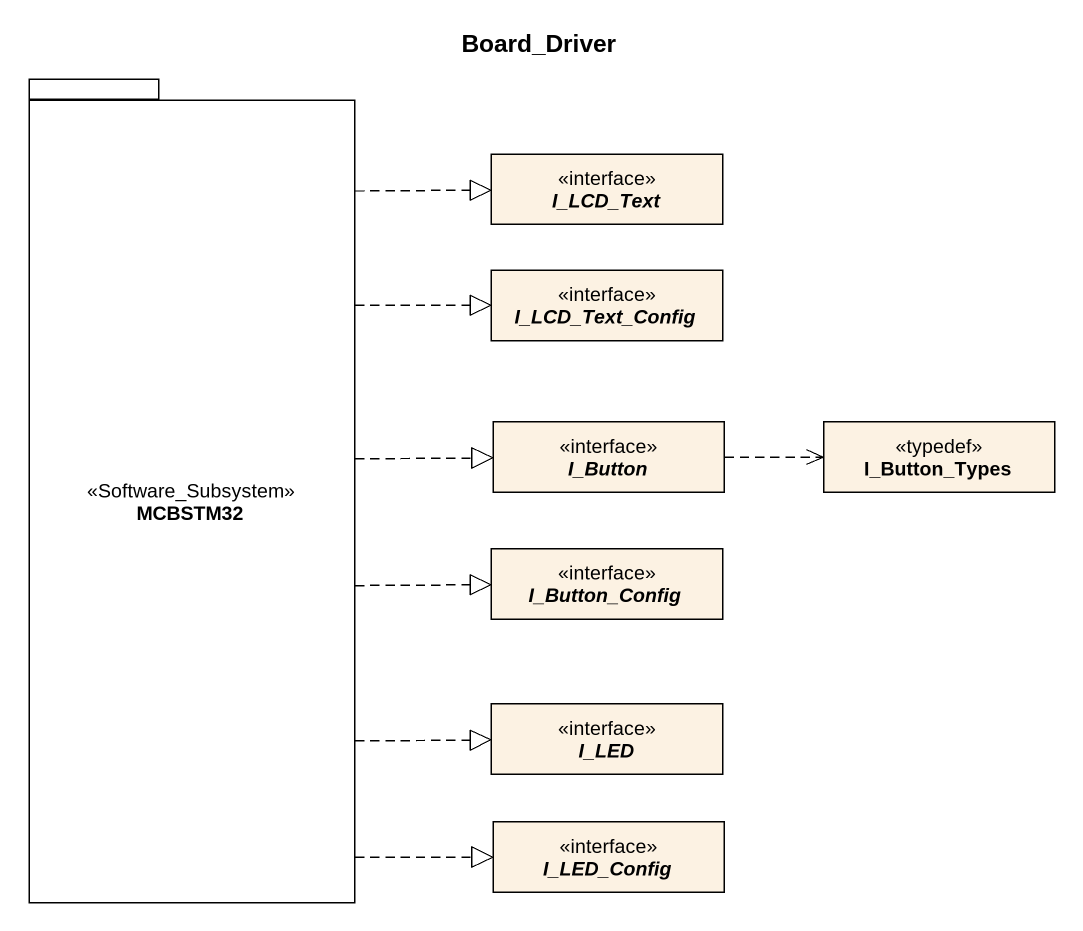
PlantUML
@startuml
title Board_Driver
hide circle
hide empty members
package MCBSTM32 <<Software_Subsystem>> {
}
interface I_LCD_Text
interface I_LCD_Text_Config
interface I_Button
class I_Button_Types <<typedef>>
interface I_Button_Config
interface I_LED
interface I_LED_Config
MCBSTM32 .up.|> I_LCD_Text
MCBSTM32 .right.|> I_LCD_Text_Config
MCBSTM32 .right.|> I_Button
MCBSTM32 .right.|> I_Button_Config
MCBSTM32 .right.|> I_LED
MCBSTM32 ..|> I_LED_Config
I_Button .right.> I_Button_Types
@enduml
